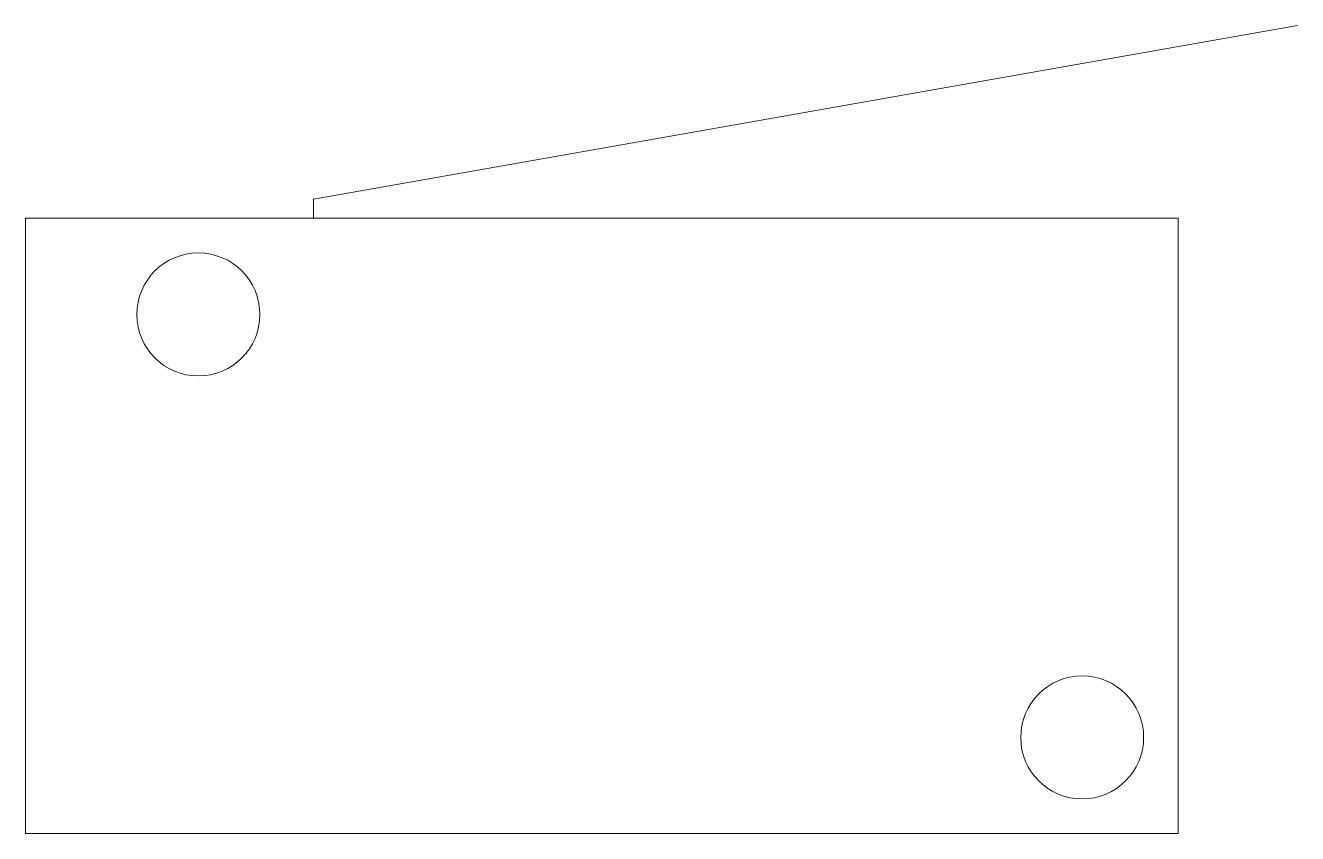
# Model space of a CAD drawing. Header units: millimetres. Extents: x -2.5 to 30.6, y -2.5 to 18.5.
import ezdxf

# ---------------------------------------------------------------- set-up
doc = ezdxf.new("R2010")
doc.units = ezdxf.units.MM
for name, color, linetype, lineweight in [('Switch_Arm', 2, 'CONTINUOUS', 0), ('Switch_MountingHoles', 1, 'CONTINUOUS', 0), ('Switch_Outer', 3, 'CONTINUOUS', 0)]:
    doc.layers.add(name, color=color, linetype=linetype, lineweight=lineweight)

msp = doc.modelspace()

# ---------------------------------------------------------------- linework, layer by layer
at = {"layer": 'Switch_Arm'}
for q in [(30.605, 18.515), (5, 13.5)]:
    msp.add_line((5, 14), q, dxfattribs=at)
at = {"layer": 'Switch_MountingHoles'}
for centre in [(2, 11), (25, 0)]:
    msp.add_circle(centre, 1.6, dxfattribs=at)
at = {"layer": 'Switch_Outer'}
for p, q in [((27.5, 13.5), (-2.5, 13.5)), ((-2.5, -2.5), (-2.5, 13.5)), ((27.5, -2.5), (27.5, 13.5)), ((27.5, -2.5), (-2.5, -2.5))]:
    msp.add_line(p, q, dxfattribs=at)

doc.saveas('drawing.dxf')
